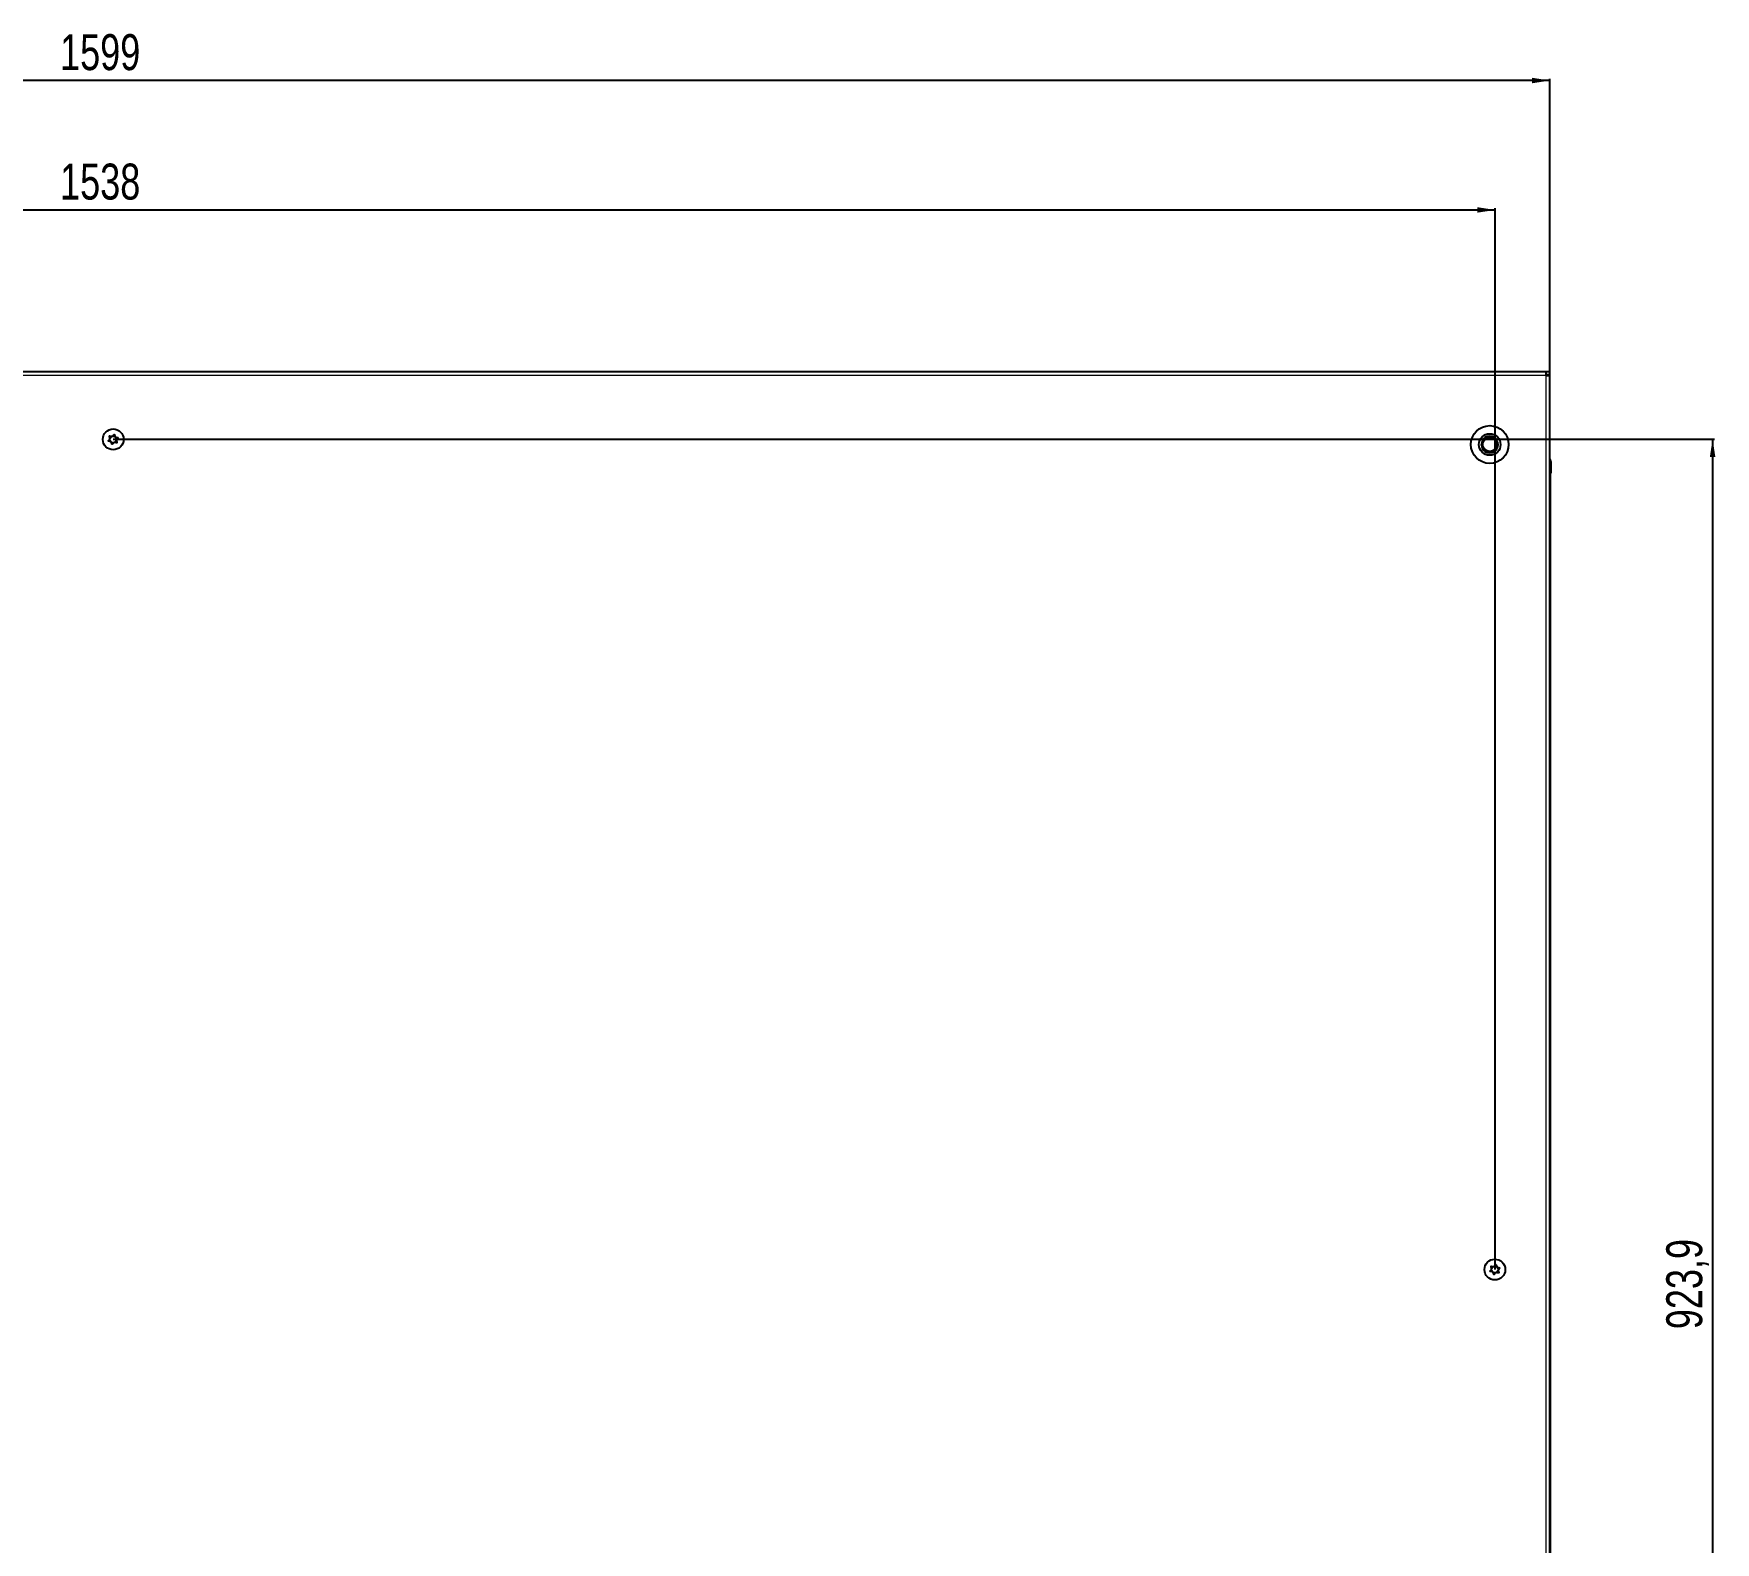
# Model space of a CAD drawing. Header units: millimetres. Extents: x 1132 to 5205, y 456 to 2222.
# Drawn here: x 2068 to 3004, y 1295 to 2135 of the extents above; entities that cross this region are included whole.
import ezdxf

# ---------------------------------------------------------------- set-up
doc = ezdxf.new("R2010")
doc.units = ezdxf.units.MM
doc.layers.add('FORMAT', color=7, linetype='Continuous')
doc.styles.add('SLDTEXTSTYLE0', font='TXT', dxfattribs={"width": 0.75})
doc.dimstyles.new('SLDDIMSTYLE0', dxfattribs={"dimtxt": 20, "dimasz": 10, "dimexe": 0, "dimexo": 0.0625, "dimgap": 5, "dimtad": 2, "dimdec": 1, "dimrnd": 1e-09, "dimzin": 12, "dimdsep": 46, "dimtxsty": 'SLDTEXTSTYLE0', "dimsah": 1, "dimcen": 0.09, "dimadec": 0, "dimazin": 3, "dimtfac": 1, "dimtofl": 0, "dimtmove": 0, "dimatfit": 3, "dimfxl": 0, "dimfrac": 2, "dimtolj": 1, "dimtzin": 12, "dimarcsym": 0})

# ---------------------------------------------------------------- blocks, each defined once
blk = doc.blocks.new('_D_1')
at = {"layer": 'FORMAT'}
for p, q in [((1312.99, 1946.61), (1312.99, 2109.6)), ((2911.99, 2108.6), (1312.99, 2108.6)), ((2911.99, 1946.61), (2911.99, 2109.6))]:
    blk.add_line(p, q, dxfattribs=at)
for points in [[(1312.99, 2108.6), (1322.99, 2107.07), (1322.99, 2110.14)], [(2911.99, 2108.6), (2901.99, 2110.14), (2901.99, 2107.07)]]:
    blk.add_solid(points, dxfattribs=at)
at = {"layer": 'FORMAT', "insert": (2082.93, 2134.39), "char_height": 20, "attachment_point": 1, "style": 'SLDTEXTSTYLE0'}
blk.add_mtext('1599', dxfattribs=at)
blk = doc.blocks.new('_D_3')
at = {"layer": 'FORMAT'}
for p, q in [((1343.49, 1447.11), (1343.49, 2037.6)), ((1343.49, 2036.6), (2881.49, 2036.6)), ((2881.49, 1447.11), (2881.49, 2037.6))]:
    blk.add_line(p, q, dxfattribs=at)
for points in [[(1343.49, 2036.6), (1353.49, 2035.07), (1353.49, 2038.14)], [(2881.49, 2036.6), (2871.49, 2038.14), (2871.49, 2035.07)]]:
    blk.add_solid(points, dxfattribs=at)
at = {"layer": 'FORMAT', "insert": (2082.93, 2062.39), "char_height": 20, "attachment_point": 1, "style": 'SLDTEXTSTYLE0'}
blk.add_mtext('1538', dxfattribs=at)
blk = doc.blocks.new('_D_4')
at = {"layer": 'FORMAT'}
for p, q in [((2112.5, 1909.1), (3003.49, 1909.1)), ((3002.49, 1909.1), (3002.49, 985.25)), ((2112.5, 985.25), (3003.49, 985.25))]:
    blk.add_line(p, q, dxfattribs=at)
for points in [[(3002.49, 1909.1), (3000.95, 1899.1), (3004.03, 1899.1)], [(3002.49, 985.25), (3004.03, 995.25), (3000.95, 995.25)]]:
    blk.add_solid(points, dxfattribs=at)
at = {"layer": 'FORMAT', "insert": (2976.71, 1413.93), "char_height": 20, "attachment_point": 1, "rotation": 90, "style": 'SLDTEXTSTYLE0'}
blk.add_mtext('923,9', dxfattribs=at)

msp = doc.modelspace()

# ---------------------------------------------------------------- linework, layer by layer
at = {"color": 7, "linetype": 'Continuous', "lineweight": 25}
for p, q in [((2909.89, 1946.6), (1315.09, 1946.6)), ((2909.89, 1944.5), (2909.89, 1946.6)), ((2911.99, 1946.6), (2909.89, 1946.6)), ((2911.99, 1945.1), (2911.99, 1946.6)), ((2909.89, 1945.1), (2911.99, 1945.1)), ((2909.89, 1944.5), (2911.99, 1944.5)), ((2911.99, 1944.5), (2911.99, 1945.1)), ((2911.99, 949.7), (2911.99, 1944.5)), ((2911.99, 1897.93), (2911.99, 1897.93)), ((2912.49, 1896.6), (2912.49, 1890.1)), ((2912.49, 1890.1), (2912.49, 1896.6)), ((2911.99, 1890.1), (2912.49, 1890.1)), ((2912.34, 1004.1), (2912.34, 1890.1)), ((2912.49, 1890.1), (2912.49, 1890.1)), ((2912.49, 1890.1), (2912.49, 1890.1))]:
    msp.add_line(p, q, dxfattribs=at)
at = {"color": 8, "linetype": 'Continuous', "lineweight": 18}
for p, q in [((2909.89, 1944.5), (1315.09, 1944.5)), ((2909.89, 949.7), (2909.89, 1944.5)), ((2911.99, 1896.6), (2912.49, 1896.6))]:
    msp.add_line(p, q, dxfattribs=at)
at = {"color": 7, "linetype": 'Continuous', "lineweight": 25}
for centre, radius in [((2112.49, 1908.95), 5.79), ((2112.49, 1908.95), 1.85), ((2878.49, 1906.1), 10.5), ((2878.49, 1906.1), 6), ((2878.49, 1906.1), 3.9), ((2881.34, 1447.1), 5.79), ((2881.34, 1447.1), 1.85)]:
    msp.add_circle(centre, radius, dxfattribs=at)
for centre, radius, start, end in [((2878.49, 1906.1), 4.62, 120, 180), ((2878.49, 1906.1), 4.62, 60, 120), ((2878.49, 1906.1), 4.62, 0, 60), ((2878.49, 1906.1), 4.62, 180, 240), ((2878.49, 1906.1), 4.62, 240, 300), ((2878.49, 1906.1), 4.62, 300, 0), ((2910.49, 1896.6), 2, 33.94202, 41.40962), ((2910.49, 1896.6), 2, 0, 41.40962), ((2910.49, 1896.6), 2, 360, 18.58003)]:
    msp.add_arc(centre, radius, start, end, dxfattribs=at)
for points, knots in [([(2110.4, 1910.82), (2110.39, 1910.81), (2110.38, 1910.79), (2110.38, 1910.73), (2110.4, 1910.59), (2110.54, 1910.22), (2110.73, 1909.72), (2110.62, 1909.09), (2110.31, 1908.69), (2110.03, 1908.41), (2109.87, 1908.23), (2109.83, 1908.14), (2109.82, 1908.1), (2109.83, 1908.07), (2109.85, 1908.04), (2109.91, 1908), (2110.17, 1907.93), (2110.64, 1907.88), (2111.31, 1907.63), (2111.62, 1906.99), (2111.73, 1906.53), (2111.83, 1906.28), (2111.88, 1906.23), (2111.91, 1906.21), (2111.94, 1906.21), (2111.97, 1906.22), (2112.01, 1906.24), (2112.08, 1906.29), (2112.23, 1906.46), (2112.47, 1906.76), (2112.84, 1907.12), (2113.44, 1907.29), (2113.97, 1907.16), (2114.35, 1907.06), (2114.5, 1907.05), (2114.55, 1907.07), (2114.58, 1907.09), (2114.6, 1907.12), (2114.6, 1907.18), (2114.58, 1907.32), (2114.44, 1907.69), (2114.25, 1908.19), (2114.35, 1908.82), (2114.67, 1909.22), (2114.95, 1909.5), (2115.1, 1909.68), (2115.15, 1909.77), (2115.15, 1909.81), (2115.15, 1909.84), (2115.13, 1909.87), (2115.07, 1909.91), (2114.81, 1909.98), (2114.34, 1910.03), (2113.67, 1910.28), (2113.35, 1910.91), (2113.24, 1911.38), (2113.14, 1911.63), (2113.1, 1911.68), (2113.07, 1911.69), (2113.04, 1911.7), (2113, 1911.69), (2112.97, 1911.67), (2112.9, 1911.62), (2112.75, 1911.45), (2112.51, 1911.15), (2112.14, 1910.79), (2111.53, 1910.62), (2111.01, 1910.75), (2110.63, 1910.85), (2110.48, 1910.86), (2110.42, 1910.84), (2110.41, 1910.83), (2110.4, 1910.82)], [0, 0, 0, 0, 0.002009, 0.00442, 0.009365, 0.025528, 0.067705, 0.095786, 0.124646, 0.150342, 0.160519, 0.163394, 0.165697, 0.167245, 0.168874, 0.17077, 0.178606, 0.211994, 0.249994, 0.287995, 0.321383, 0.329219, 0.331115, 0.332744, 0.334292, 0.336217, 0.338535, 0.341318, 0.349662, 0.375358, 0.404217, 0.432298, 0.474475, 0.490639, 0.496669, 0.49844, 0.5, 0.502009, 0.50442, 0.509365, 0.525528, 0.567705, 0.595786, 0.624646, 0.650342, 0.660519, 0.663394, 0.665697, 0.667245, 0.668874, 0.67077, 0.678606, 0.711994, 0.749994, 0.787995, 0.821383, 0.829219, 0.831115, 0.832744, 0.834292, 0.836217, 0.838535, 0.841318, 0.849662, 0.875358, 0.904217, 0.932298, 0.974475, 0.990639, 0.996669, 0.99844, 1, 1, 1, 1]), ([(2873.87, 1906.1), (2874.2, 1906.68), (2874.77, 1907.66), (2875.59, 1909.08), (2876, 1909.79), (2876.18, 1910.1)], [0, 0, 0, 0, 0.439131, 0.751378, 1, 1, 1, 1]), ([(2876.18, 1910.1), (2876.38, 1910.1), (2877.08, 1910.1), (2878.39, 1910.1), (2879.78, 1910.1), (2880.53, 1910.1), (2880.8, 1910.1)], [0, 0, 0, 0, 0.139329, 0.48527, 0.816356, 1, 1, 1, 1]), ([(2880.8, 1910.1), (2881.13, 1909.53), (2881.69, 1908.55), (2882.52, 1907.13), (2882.93, 1906.42), (2883.11, 1906.1)], [0, 0, 0, 0, 0.439131, 0.751378, 1, 1, 1, 1]), ([(2876.18, 1902.1), (2875.85, 1902.68), (2875.28, 1903.66), (2874.46, 1905.08), (2874.05, 1905.79), (2873.87, 1906.1)], [0, 0, 0, 0, 0.439131, 0.751378, 1, 1, 1, 1]), ([(2880.8, 1902.1), (2880.53, 1902.1), (2879.78, 1902.1), (2878.39, 1902.1), (2877.08, 1902.1), (2876.38, 1902.1), (2876.18, 1902.1)], [0, 0, 0, 0, 0.183644, 0.51473, 0.860671, 1, 1, 1, 1]), ([(2883.11, 1906.1), (2882.78, 1905.53), (2882.21, 1904.55), (2881.39, 1903.13), (2880.98, 1902.42), (2880.8, 1902.1)], [0, 0, 0, 0, 0.439131, 0.751378, 1, 1, 1, 1]), ([(2881.83, 1449.86), (2881.82, 1449.86), (2881.79, 1449.86), (2881.74, 1449.83), (2881.63, 1449.74), (2881.4, 1449.43), (2881.07, 1449), (2880.48, 1448.76), (2879.97, 1448.82), (2879.58, 1448.91), (2879.35, 1448.95), (2879.25, 1448.94), (2879.21, 1448.93), (2879.19, 1448.9), (2879.18, 1448.87), (2879.17, 1448.8), (2879.25, 1448.54), (2879.45, 1448.11), (2879.59, 1447.42), (2879.22, 1446.81), (2878.88, 1446.48), (2878.72, 1446.26), (2878.7, 1446.19), (2878.7, 1446.16), (2878.71, 1446.13), (2878.74, 1446.11), (2878.78, 1446.09), (2878.86, 1446.06), (2879.08, 1446.02), (2879.46, 1445.97), (2879.96, 1445.85), (2880.42, 1445.42), (2880.59, 1444.9), (2880.7, 1444.53), (2880.77, 1444.4), (2880.82, 1444.36), (2880.85, 1444.34), (2880.89, 1444.35), (2880.94, 1444.38), (2881.04, 1444.47), (2881.28, 1444.78), (2881.61, 1445.21), (2882.2, 1445.44), (2882.71, 1445.39), (2883.09, 1445.3), (2883.33, 1445.26), (2883.42, 1445.27), (2883.46, 1445.28), (2883.49, 1445.31), (2883.5, 1445.34), (2883.5, 1445.41), (2883.43, 1445.66), (2883.23, 1446.09), (2883.09, 1446.79), (2883.46, 1447.4), (2883.8, 1447.73), (2883.96, 1447.95), (2883.98, 1448.01), (2883.98, 1448.05), (2883.96, 1448.08), (2883.94, 1448.1), (2883.9, 1448.12), (2883.82, 1448.15), (2883.6, 1448.19), (2883.22, 1448.24), (2882.72, 1448.36), (2882.25, 1448.79), (2882.09, 1449.31), (2881.97, 1449.68), (2881.9, 1449.81), (2881.86, 1449.85), (2881.84, 1449.86), (2881.83, 1449.86)], [0, 0, 0, 0, 0.002009, 0.00442, 0.009365, 0.025528, 0.067705, 0.095786, 0.124646, 0.150342, 0.160519, 0.163394, 0.165697, 0.167245, 0.168874, 0.17077, 0.178606, 0.211994, 0.249994, 0.287995, 0.321383, 0.329219, 0.331115, 0.332744, 0.334292, 0.336217, 0.338535, 0.341318, 0.349662, 0.375358, 0.404217, 0.432298, 0.474475, 0.490639, 0.496669, 0.49844, 0.5, 0.502009, 0.50442, 0.509365, 0.525528, 0.567705, 0.595786, 0.624646, 0.650342, 0.660519, 0.663394, 0.665697, 0.667245, 0.668874, 0.67077, 0.678606, 0.711994, 0.749994, 0.787995, 0.821383, 0.829219, 0.831115, 0.832744, 0.834292, 0.836217, 0.838535, 0.841318, 0.849662, 0.875358, 0.904217, 0.932298, 0.974475, 0.990639, 0.996669, 0.99844, 1, 1, 1, 1])]:
    msp.add_open_spline(points, degree=3, knots=knots, dxfattribs=at)

# ---------------------------------------------------------------- dimensions: what is measured, and where the dimension line sits
at = {"layer": 'FORMAT'}
for base, p1, p2, picture, middle in [((1312.99, 2108.6), (2911.99, 1946.6), (1312.99, 1946.6), '_D_1', (2112.49, 2108.6)), ((2881.49, 2036.6), (1343.49, 1447.1), (2881.49, 1447.1), '_D_3', (2112.49, 2036.6))]:
    dim = msp.add_linear_dim(base=base, p1=p1, p2=p2, dimstyle='SLDDIMSTYLE0', dxfattribs=at)
    dim.commit()
    dim.dimension.update_dxf_attribs({"geometry": picture, "text_midpoint": middle, "dimtype": 160})
dim = msp.add_linear_dim(base=(3002.48881076, 985.25434732), p1=(2112.48845386, 1909.10434732), p2=(2112.48845386, 985.25434732), angle=90, dimstyle='SLDDIMSTYLE0', dxfattribs=at)
dim.commit()
dim.dimension.update_dxf_attribs({"geometry": '_D_4', "text_midpoint": (3002.48881076, 1447.17934732), "dimtype": 160})

doc.saveas('drawing.dxf')
